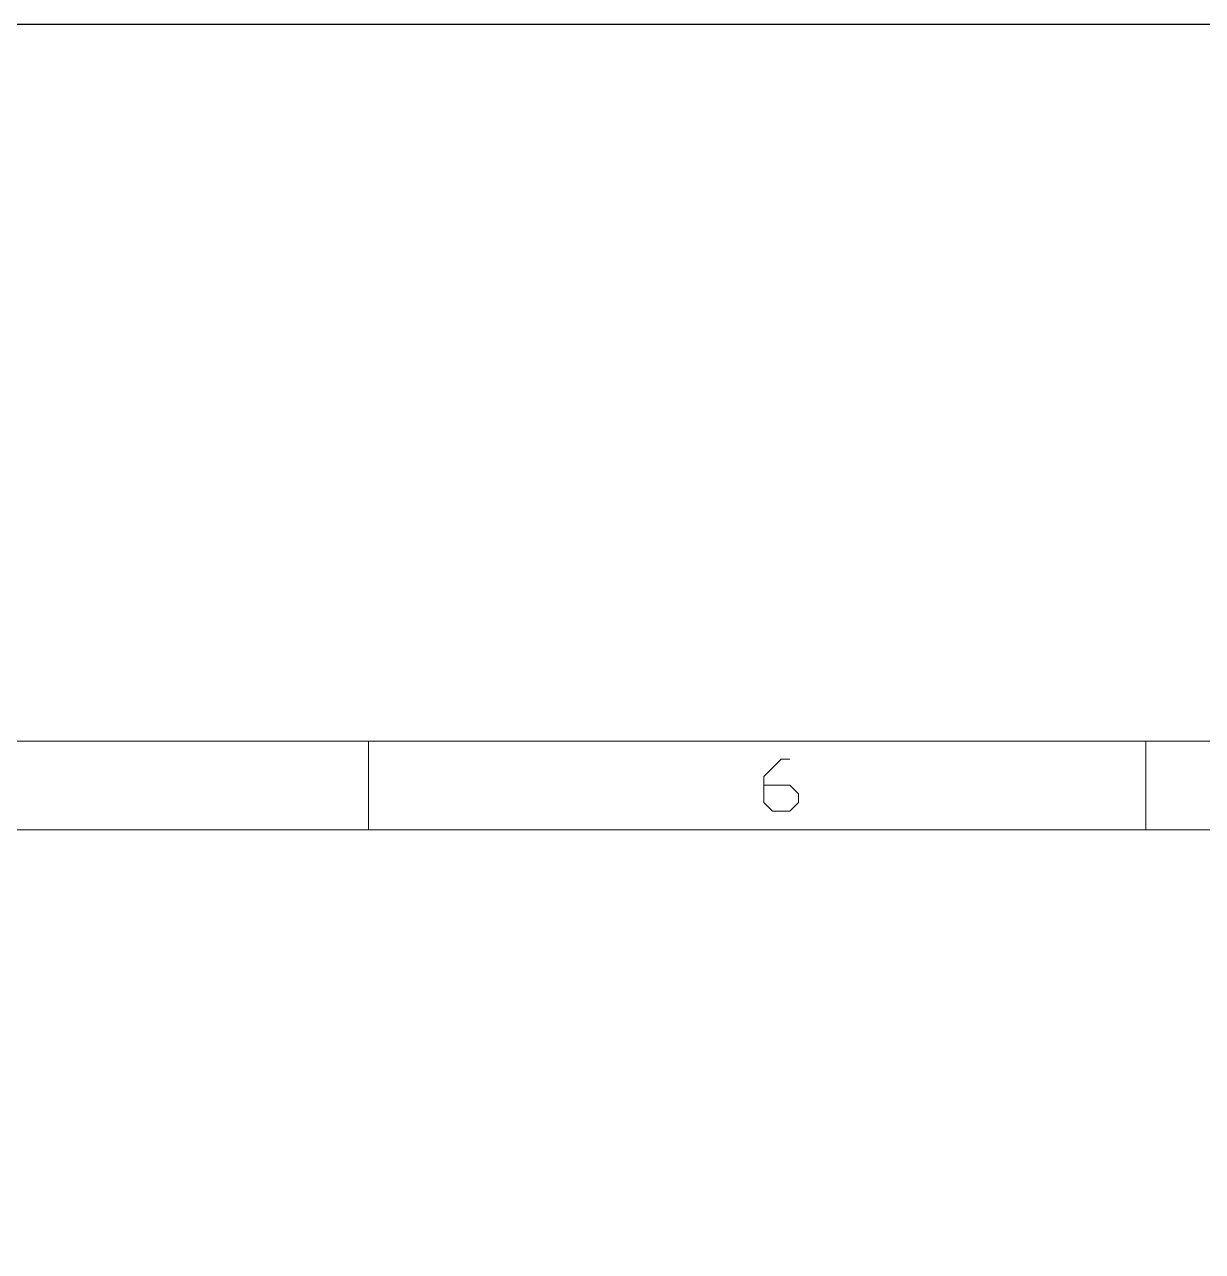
# Model space of a CAD drawing. Header units: millimetres. Extents: x 88508 to 142116, y -5268 to 20283.
# Drawn here: x 102853.4 to 102972.4, y 1921.3 to 2045.2 of the extents above; entities that cross this region are included whole.
import ezdxf
from ezdxf.enums import TextEntityAlignment as Align

# ---------------------------------------------------------------- set-up
doc = ezdxf.new("R2010")
doc.units = ezdxf.units.MM
doc.layers.add('LP_O', color=40, linetype='Continuous')
doc.styles.add('GBENOR_', font='gbenor.shx', dxfattribs={"bigfont": 'gbcbig'})
doc.styles.add('TXT', font='txt.shx', dxfattribs={"width": 0.8, "bigfont": 'ctxt.shx'})

# ---------------------------------------------------------------- blocks, each defined once
blk = doc.blocks.new('U40')
at = {"color": 254, "lineweight": 18}
for p, q in [((0, 1783.49), (2530.21, 1783.49)), ((1589.1, 1783.49), (1589.1, 1746.46)), ((1913.09, 1783.49), (1913.09, 1746.46)), ((37.03, 1746.46), (2493.18, 1746.46))]:
    blk.add_line(p, q, dxfattribs=at)
at = {"color": 92, "lineweight": 18}
blk.add_lwpolyline([(1753.93, 1765.07), (1764.72, 1765.07), (1768.32, 1761.47), (1768.32, 1757.87), (1764.72, 1754.27), (1757.53, 1754.27), (1753.93, 1757.87), (1753.93, 1768.67), (1761.12, 1775.87), (1764.72, 1775.87)], dxfattribs=at)
at = {"lineweight": 18, "style": 'GBENOR_'}
blk.add_attdef('文档路径', (2125.95, 386.89), '', height=17.76, dxfattribs=at)
at = {"lineweight": 20, "style": 'TXT'}
for tag, height, p in [('18-**-**', 16.35, (1866.64, 256.17)), ('客户名称', 16.13, (1741.09, 133.98, 0)), ('料厚:', 16.13, (1741.26, 93.16, 0))]:
    blk.add_attdef(tag, text='', height=height, dxfattribs=at).set_placement(p, align=Align.MIDDLE)
for tag, p, height in [('88888', (1850.91, 207.46), 14.86), ('材质:', (1691.18, 167.99, 0), 16.13), ('核准', (1869.36, 127.52, 0), 16.13), ('设计', (1868.77, 88.3, 0), 16.13), ('绘图', (1868.24, 49.08, 0), 16.13)]:
    blk.add_attdef(tag, p, '', height=height, dxfattribs=at)
for tag, p, height, width in [('3', (2234.72, 206.9), 15.83, 0.7), ('4', (2234.72, 167.41), 15.83, 0.7), ('核准日期', (2041.07, 124.18, 0), 16.13, 0.68), ('设计日期', (2041.07, 84.45, 0), 16.13, 0.68), ('1', (2251.89, 85.86), 14.61, 0.7), ('绘图日期', (2040.91, 46.43, 0), 16.13, 0.68), ('2', (2234.96, 49.23), 14.61, 0.7)]:
    blk.add_attdef(tag, p, '', height=height, dxfattribs=dict(at, width=width))

msp = doc.modelspace()

# ---------------------------------------------------------------- linework, layer by layer
at = {"layer": 'LP_O', "color": 8}
msp.add_lwpolyline([(95190.493, 2045.216), (95190.493, 1487.55), (103220.125, 1487.55), (103220.125, 2045.216)], close=True, dxfattribs=at)

# ---------------------------------------------------------------- block references
at = {"ltscale": 3, "xscale": 0.2424461197650385, "yscale": 0.2424461197650385, "zscale": 0.2424461197650385}
msp.add_blockref('U40', (102502.837, 1540.447), dxfattribs=at)

doc.saveas('drawing.dxf')
